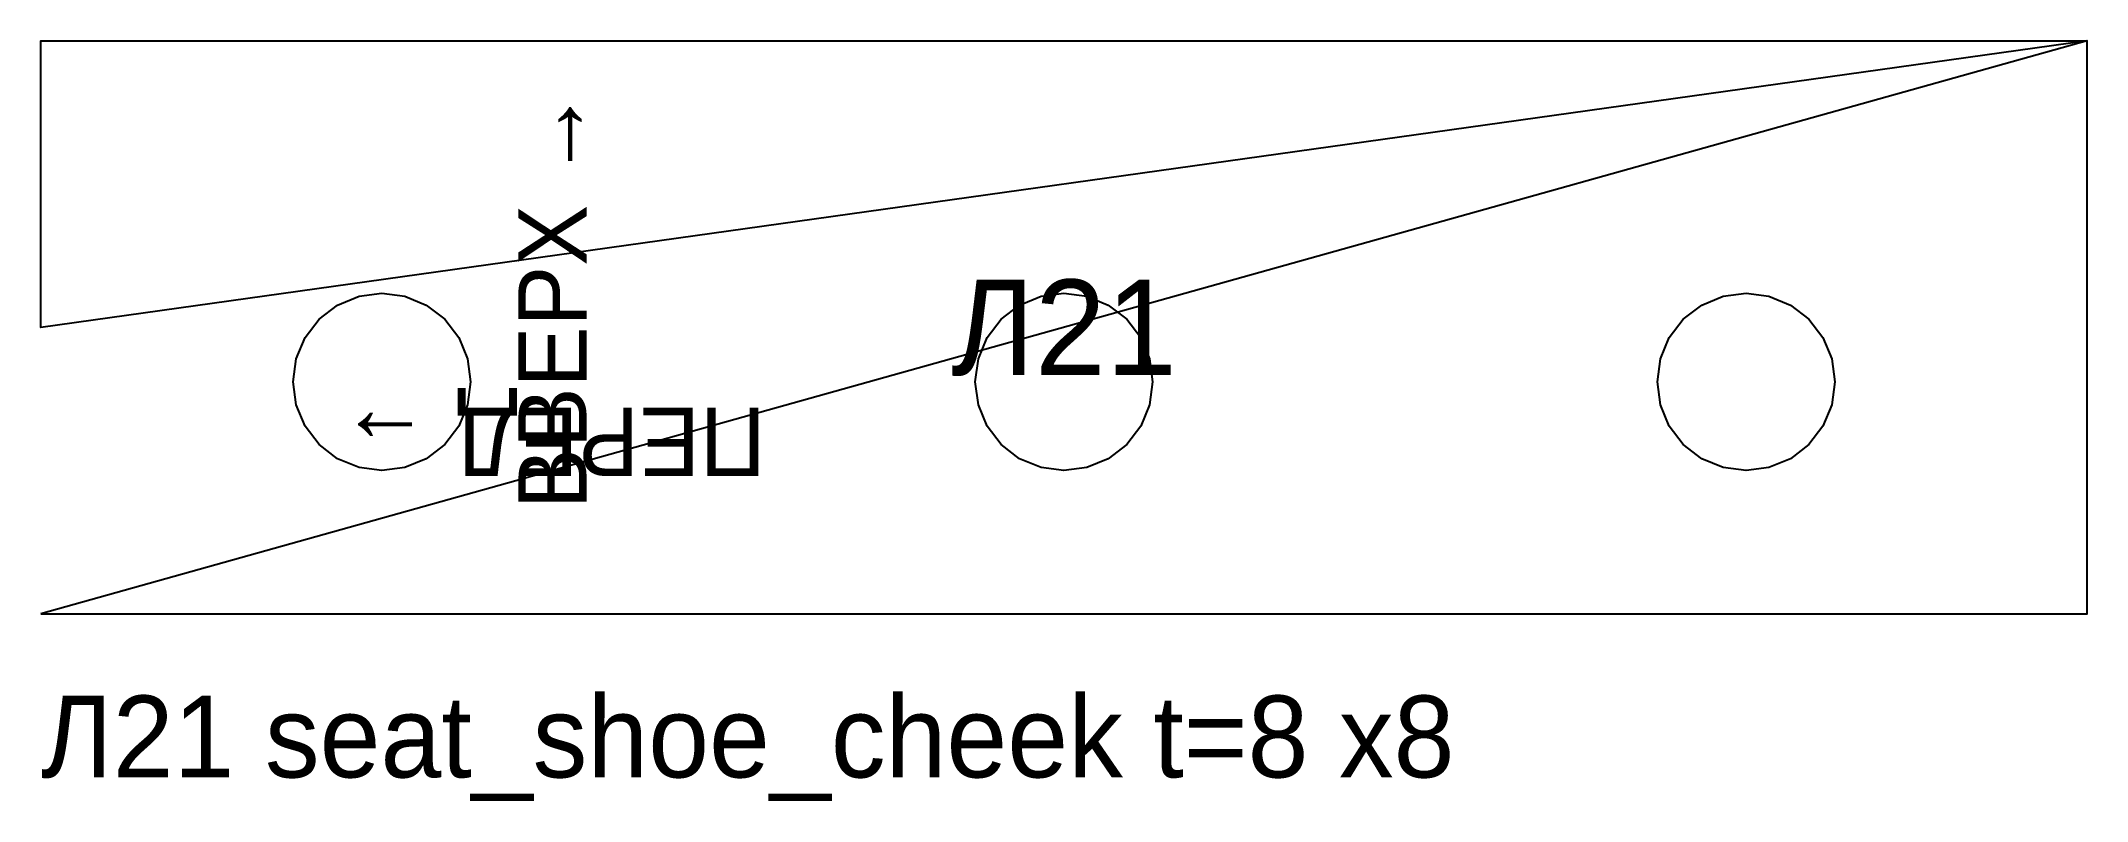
# Model space of a CAD drawing. Header units: millimetres. Extents: x 0 to 150, y -14 to 42.
import ezdxf
from ezdxf.enums import TextEntityAlignment as Align

# ---------------------------------------------------------------- set-up
doc = ezdxf.new("R2010")
doc.units = ezdxf.units.MM

msp = doc.modelspace()

# ---------------------------------------------------------------- linework, layer by layer
at = {"layer": 'CUT'}
for points in [[(0, 0), (75, 0), (150, 0), (150, 21), (150, 42), (0, 21), (0, 42), (75, 42), (150, 42)], [(25, 23.5), (26.68, 23.28), (28.25, 22.63), (29.6, 21.6), (30.63, 20.25), (31.28, 18.68), (31.5, 17), (31.28, 15.32), (30.63, 13.75), (29.6, 12.4), (28.25, 11.37), (26.68, 10.72), (25, 10.5), (23.32, 10.72), (21.75, 11.37), (20.4, 12.4), (19.37, 13.75), (18.72, 15.32), (18.5, 17), (18.72, 18.68), (19.37, 20.25), (20.4, 21.6), (21.75, 22.63), (23.32, 23.28), (25, 23.5)], [(75, 23.5), (76.68, 23.28), (78.25, 22.63), (79.6, 21.6), (80.63, 20.25), (81.28, 18.68), (81.5, 17), (81.28, 15.32), (80.63, 13.75), (79.6, 12.4), (78.25, 11.37), (76.68, 10.72), (75, 10.5), (73.32, 10.72), (71.75, 11.37), (70.4, 12.4), (69.37, 13.75), (68.72, 15.32), (68.5, 17), (68.72, 18.68), (69.37, 20.25), (70.4, 21.6), (71.75, 22.63), (73.32, 23.28), (75, 23.5)], [(125, 23.5), (126.68, 23.28), (128.25, 22.63), (129.6, 21.6), (130.63, 20.25), (131.28, 18.68), (131.5, 17), (131.28, 15.32), (130.63, 13.75), (129.6, 12.4), (128.25, 11.37), (126.68, 10.72), (125, 10.5), (123.32, 10.72), (121.75, 11.37), (120.4, 12.4), (119.37, 13.75), (118.72, 15.32), (118.5, 17), (118.72, 18.68), (119.37, 20.25), (120.4, 21.6), (121.75, 22.63), (123.32, 23.28), (125, 23.5)]]:
    msp.add_lwpolyline(points, close=True, dxfattribs=at)

# ---------------------------------------------------------------- texts
at = {"layer": 'MARK'}
for s, rotation, p in [('ВВЕРХ →', 90, (37.5, 23.1)), ('ПЕРЕД →', 180, (37.5, 12.6))]:
    msp.add_text(s, height=5, rotation=rotation, dxfattribs=at).set_placement(p, align=Align.MIDDLE_CENTER)
msp.add_text('Л21', height=7, dxfattribs=at).set_placement((75, 21), align=Align.MIDDLE_CENTER)
at = {"layer": 'TEXT'}
msp.add_text('Л21 seat_shoe_cheek t=8 x8', height=6, dxfattribs=at).set_placement((0, -12))

doc.saveas('drawing.dxf')
